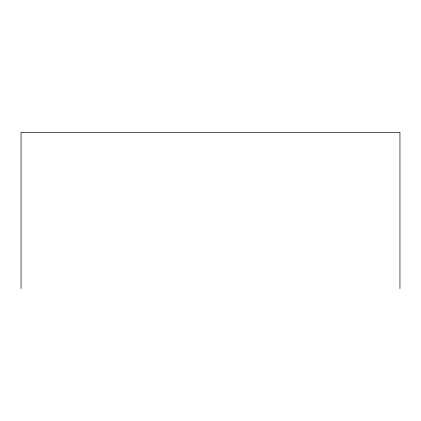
<?xml version="1.0" encoding="UTF-8"?>
<svg xmlns="http://www.w3.org/2000/svg" width="421" height="421" viewBox="0 0 421 421"><rect width="100%" height="100%" fill="white"/><g stroke="black" fill="none" stroke-linecap="round" stroke-linejoin="round"><path stroke-width="0.63" d="M399.95 288.574L399.95 132.426L21.05 132.426L21.05 288.574"/></g></svg>
